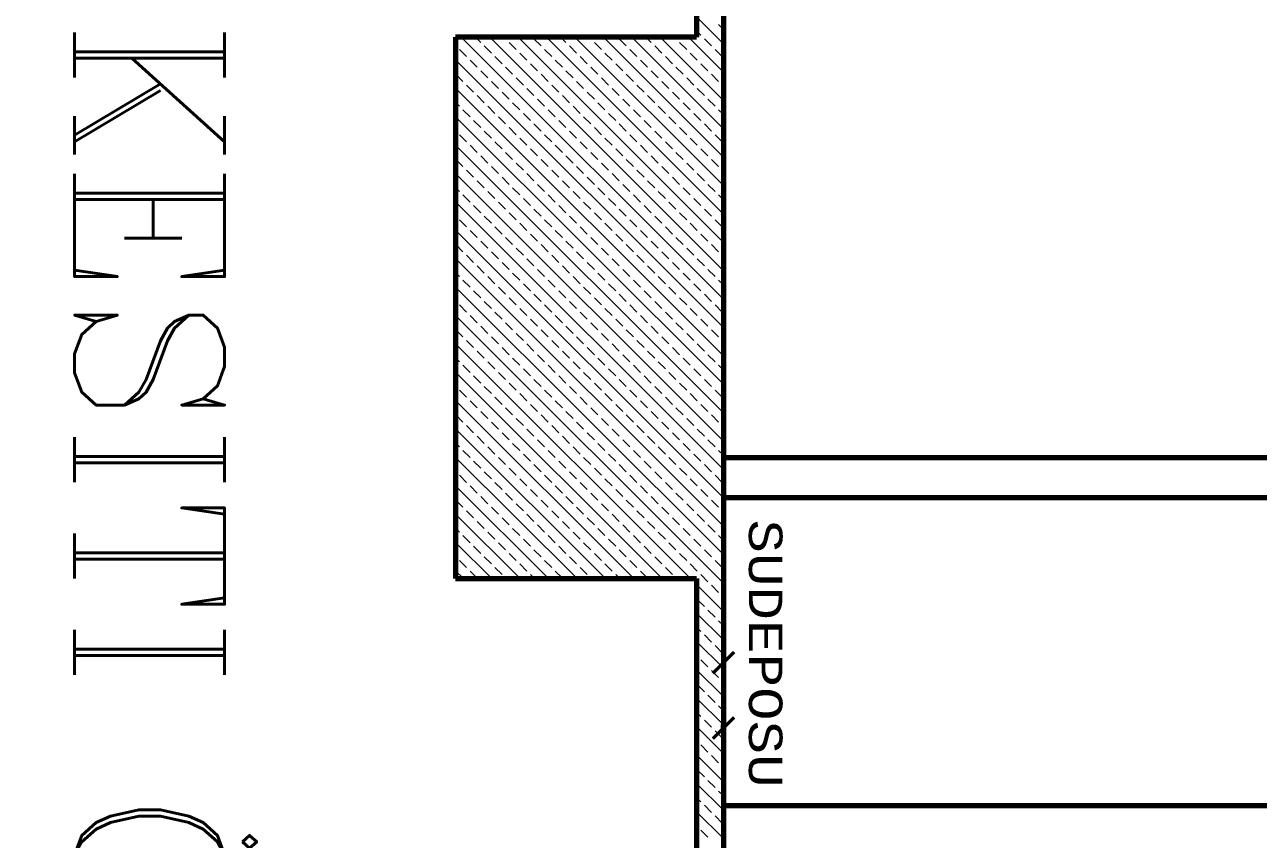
# Model space of a CAD drawing. Header units: millimetres. Extents: x 35860 to 71103, y -11298 to -8385.
# Drawn here: x 67043 to 67158.2, y -10420.8 to -10344.7 of the extents above; entities that cross this region are included whole.
import ezdxf
from ezdxf.enums import TextEntityAlignment as Align

# ---------------------------------------------------------------- set-up
doc = ezdxf.new("R2010")
doc.units = ezdxf.units.MM
doc.header["$MEASUREMENT"] = 0
doc.layers.get('0').update_dxf_attribs({"lineweight": 15})
doc.layers.get('Defpoints').update_dxf_attribs({"lineweight": 20})
doc.layers.add('03_Yazı', color=1, linetype='Continuous', lineweight=30)
doc.layers.add('07', color=3, linetype='Continuous', lineweight=70)
doc.styles.add('C', font='')
doc.styles.add('ROMANC', font='romanc', dxfattribs={"height": 0.11})
doc.styles.get('C').set_extended_font_data('Courier New Tur')

msp = doc.modelspace()

# ---------------------------------------------------------------- linework, layer by layer
for p, q in [((67105.73, -10343.98), (67108.23, -10346.48)), ((67107.78, -10344.7), (67108.23, -10345.16)), ((67083.76, -10345.87), (67108.23, -10370.35)), ((67085.09, -10345.87), (67085.57, -10346.36)), ((67086.41, -10345.87), (67108.23, -10367.69)), ((67087.74, -10345.87), (67087.89, -10346.03)), ((67089.06, -10345.87), (67108.23, -10365.04)), ((67091.71, -10345.87), (67108.23, -10362.39)), ((67093.04, -10345.87), (67093.53, -10346.36)), ((67094.37, -10345.87), (67108.23, -10359.74)), ((67095.69, -10345.87), (67095.85, -10346.03)), ((67097.02, -10345.87), (67108.23, -10357.09)), ((67099.67, -10345.87), (67108.23, -10354.44)), ((67101, -10345.87), (67101.48, -10346.36)), ((67102.32, -10345.87), (67108.23, -10351.79)), ((67103.65, -10345.87), (67103.8, -10346.03)), ((67104.97, -10345.87), (67108.23, -10349.13)), ((67105.73, -10345.31), (67106.12, -10345.7)), ((67083.23, -10346.67), (67083.25, -10346.69)), ((67083.58, -10347.02), (67084.25, -10347.69)), ((67085.9, -10346.69), (67086.57, -10347.36)), ((67088.22, -10346.36), (67088.89, -10347.02)), ((67090.54, -10346.03), (67091.21, -10346.69)), ((67091.54, -10347.02), (67092.2, -10347.69)), ((67093.86, -10346.69), (67094.52, -10347.36)), ((67096.18, -10346.36), (67096.84, -10347.02)), ((67098.5, -10346.03), (67099.16, -10346.69)), ((67099.49, -10347.02), (67100.16, -10347.69)), ((67101.81, -10346.69), (67102.48, -10347.36)), ((67104.13, -10346.36), (67104.8, -10347.02)), ((67106.45, -10346.03), (67107.12, -10346.69)), ((67107.45, -10347.02), (67108.11, -10347.69)), ((67083.23, -10348), (67108.23, -10373)), ((67084.58, -10348.02), (67085.24, -10348.68)), ((67086.9, -10347.69), (67087.56, -10348.35)), ((67089.22, -10347.36), (67089.88, -10348.02)), ((67092.53, -10348.02), (67093.19, -10348.68)), ((67094.85, -10347.69), (67095.51, -10348.35)), ((67097.17, -10347.36), (67097.84, -10348.02)), ((67100.49, -10348.02), (67101.15, -10348.68)), ((67102.81, -10347.69), (67103.47, -10348.35)), ((67105.13, -10347.36), (67105.79, -10348.02)), ((67083.25, -10349.34), (67083.91, -10350.01)), ((67085.57, -10349.01), (67086.23, -10349.68)), ((67087.89, -10348.68), (67088.55, -10349.34)), ((67090.21, -10348.35), (67090.87, -10349.01)), ((67091.21, -10349.34), (67091.87, -10350.01)), ((67093.53, -10349.01), (67094.19, -10349.68)), ((67095.85, -10348.68), (67096.51, -10349.34)), ((67098.17, -10348.35), (67098.83, -10349.01)), ((67099.16, -10349.34), (67099.82, -10350.01)), ((67101.48, -10349.01), (67102.14, -10349.68)), ((67103.8, -10348.68), (67104.46, -10349.34)), ((67106.12, -10348.35), (67106.78, -10349.01)), ((67107.12, -10349.34), (67107.78, -10350.01)), ((67084.25, -10350.34), (67084.91, -10351)), ((67086.57, -10350.01), (67087.23, -10350.67)), ((67088.89, -10349.68), (67089.55, -10350.34)), ((67092.2, -10350.34), (67092.86, -10351)), ((67094.52, -10350.01), (67095.18, -10350.67)), ((67096.84, -10349.68), (67097.5, -10350.34)), ((67100.16, -10350.34), (67100.82, -10351)), ((67102.48, -10350.01), (67103.14, -10350.67)), ((67104.8, -10349.68), (67105.46, -10350.34)), ((67108.11, -10350.34), (67108.23, -10350.46)), ((67083.23, -10350.65), (67108.23, -10375.65)), ((67085.24, -10351.33), (67085.9, -10352)), ((67087.56, -10351), (67088.22, -10351.66)), ((67089.88, -10350.67), (67090.54, -10351.33)), ((67090.87, -10351.66), (67091.54, -10352.33)), ((67093.19, -10351.33), (67093.86, -10352)), ((67095.51, -10351), (67096.18, -10351.66)), ((67097.84, -10350.67), (67098.5, -10351.33)), ((67098.83, -10351.66), (67099.49, -10352.33)), ((67101.15, -10351.33), (67101.81, -10352)), ((67103.47, -10351), (67104.13, -10351.66)), ((67105.79, -10350.67), (67106.45, -10351.33)), ((67106.78, -10351.66), (67107.45, -10352.33)), ((67083.23, -10351.98), (67083.58, -10352.33)), ((67083.91, -10352.66), (67084.58, -10353.32)), ((67086.23, -10352.33), (67086.9, -10352.99)), ((67088.55, -10352), (67089.22, -10352.66)), ((67091.87, -10352.66), (67092.53, -10353.32)), ((67094.19, -10352.33), (67094.85, -10352.99)), ((67096.51, -10352), (67097.17, -10352.66)), ((67099.82, -10352.66), (67100.49, -10353.32)), ((67102.14, -10352.33), (67102.81, -10352.99)), ((67104.46, -10352), (67105.13, -10352.66)), ((67107.78, -10352.66), (67108.23, -10353.11)), ((67083.23, -10353.3), (67108.23, -10378.3)), ((67084.91, -10353.65), (67085.57, -10354.32)), ((67087.23, -10353.32), (67087.89, -10353.98)), ((67089.55, -10352.99), (67090.21, -10353.65)), ((67092.86, -10353.65), (67093.53, -10354.32)), ((67095.18, -10353.32), (67095.85, -10353.98)), ((67097.5, -10352.99), (67098.17, -10353.65)), ((67100.82, -10353.65), (67101.48, -10354.32)), ((67103.14, -10353.32), (67103.8, -10353.98)), ((67105.46, -10352.99), (67106.12, -10353.65)), ((67083.23, -10354.63), (67083.25, -10354.65)), ((67083.58, -10354.98), (67084.25, -10355.64)), ((67085.9, -10354.65), (67086.57, -10355.31)), ((67088.22, -10354.32), (67088.89, -10354.98)), ((67090.54, -10353.98), (67091.21, -10354.65)), ((67091.54, -10354.98), (67092.2, -10355.64)), ((67093.86, -10354.65), (67094.52, -10355.31)), ((67096.18, -10354.32), (67096.84, -10354.98)), ((67098.5, -10353.98), (67099.16, -10354.65)), ((67099.49, -10354.98), (67100.16, -10355.64)), ((67101.81, -10354.65), (67102.48, -10355.31)), ((67104.13, -10354.32), (67104.8, -10354.98)), ((67106.45, -10353.98), (67107.12, -10354.65)), ((67107.45, -10354.98), (67108.11, -10355.64)), ((67083.23, -10355.95), (67108.23, -10380.95)), ((67084.58, -10355.97), (67085.24, -10356.64)), ((67086.9, -10355.64), (67087.56, -10356.3)), ((67089.22, -10355.31), (67089.88, -10355.97)), ((67092.53, -10355.97), (67093.19, -10356.64)), ((67094.85, -10355.64), (67095.51, -10356.3)), ((67097.17, -10355.31), (67097.84, -10355.97)), ((67100.49, -10355.97), (67101.15, -10356.64)), ((67102.81, -10355.64), (67103.47, -10356.3)), ((67105.13, -10355.31), (67105.79, -10355.97)), ((67083.25, -10357.3), (67083.91, -10357.96)), ((67085.57, -10356.97), (67086.23, -10357.63)), ((67087.89, -10356.64), (67088.55, -10357.3)), ((67090.21, -10356.3), (67090.87, -10356.97)), ((67091.21, -10357.3), (67091.87, -10357.96)), ((67093.53, -10356.97), (67094.19, -10357.63)), ((67095.85, -10356.64), (67096.51, -10357.3)), ((67098.17, -10356.3), (67098.83, -10356.97)), ((67099.16, -10357.3), (67099.82, -10357.96)), ((67101.48, -10356.97), (67102.14, -10357.63)), ((67103.8, -10356.64), (67104.46, -10357.3)), ((67106.12, -10356.3), (67106.78, -10356.97)), ((67107.12, -10357.3), (67107.78, -10357.96)), ((67084.25, -10358.29), (67084.91, -10358.96)), ((67086.57, -10357.96), (67087.23, -10358.62)), ((67088.89, -10357.63), (67089.55, -10358.29)), ((67092.2, -10358.29), (67092.86, -10358.96)), ((67094.52, -10357.96), (67095.18, -10358.62)), ((67096.84, -10357.63), (67097.5, -10358.29)), ((67100.16, -10358.29), (67100.82, -10358.96)), ((67102.48, -10357.96), (67103.14, -10358.62)), ((67104.8, -10357.63), (67105.46, -10358.29)), ((67108.11, -10358.29), (67108.23, -10358.41)), ((67083.23, -10358.6), (67108.23, -10383.6)), ((67085.24, -10359.29), (67085.9, -10359.95)), ((67087.56, -10358.96), (67088.22, -10359.62)), ((67089.88, -10358.62), (67090.54, -10359.29)), ((67090.87, -10359.62), (67091.54, -10360.28)), ((67093.19, -10359.29), (67093.86, -10359.95)), ((67095.51, -10358.96), (67096.18, -10359.62)), ((67097.84, -10358.62), (67098.5, -10359.29)), ((67098.83, -10359.62), (67099.49, -10360.28)), ((67101.15, -10359.29), (67101.81, -10359.95)), ((67103.47, -10358.96), (67104.13, -10359.62)), ((67105.79, -10358.62), (67106.45, -10359.29)), ((67106.78, -10359.62), (67107.45, -10360.28)), ((67083.23, -10359.93), (67083.58, -10360.28)), ((67083.91, -10360.61), (67084.58, -10361.28)), ((67086.23, -10360.28), (67086.9, -10360.94)), ((67088.55, -10359.95), (67089.22, -10360.61)), ((67091.87, -10360.61), (67092.53, -10361.28)), ((67094.19, -10360.28), (67094.85, -10360.94)), ((67096.51, -10359.95), (67097.17, -10360.61)), ((67099.82, -10360.61), (67100.49, -10361.28)), ((67102.14, -10360.28), (67102.81, -10360.94)), ((67104.46, -10359.95), (67105.13, -10360.61)), ((67107.78, -10360.61), (67108.23, -10361.07)), ((67083.23, -10361.26), (67108.23, -10386.26)), ((67084.91, -10361.61), (67085.57, -10362.27)), ((67087.23, -10361.28), (67087.89, -10361.94)), ((67089.55, -10360.94), (67090.21, -10361.61)), ((67090.54, -10361.94), (67091.21, -10362.6)), ((67092.86, -10361.61), (67093.53, -10362.27)), ((67095.18, -10361.28), (67095.85, -10361.94)), ((67097.5, -10360.94), (67098.17, -10361.61)), ((67098.5, -10361.94), (67099.16, -10362.6)), ((67100.82, -10361.61), (67101.48, -10362.27)), ((67103.14, -10361.28), (67103.8, -10361.94)), ((67105.46, -10360.94), (67106.12, -10361.61)), ((67106.45, -10361.94), (67107.12, -10362.6)), ((67083.23, -10362.58), (67083.25, -10362.6)), ((67083.58, -10362.93), (67084.25, -10363.6)), ((67085.9, -10362.6), (67086.57, -10363.26)), ((67088.22, -10362.27), (67088.89, -10362.93)), ((67091.54, -10362.93), (67092.2, -10363.6)), ((67093.86, -10362.6), (67094.52, -10363.26)), ((67096.18, -10362.27), (67096.84, -10362.93)), ((67099.49, -10362.93), (67100.16, -10363.6)), ((67101.81, -10362.6), (67102.48, -10363.26)), ((67104.13, -10362.27), (67104.8, -10362.93)), ((67107.45, -10362.93), (67108.11, -10363.6)), ((67083.23, -10363.91), (67108.23, -10388.91)), ((67084.58, -10363.93), (67085.24, -10364.59)), ((67086.9, -10363.6), (67087.56, -10364.26)), ((67089.22, -10363.26), (67089.88, -10363.93)), ((67090.21, -10364.26), (67090.87, -10364.92)), ((67092.53, -10363.93), (67093.19, -10364.59)), ((67094.85, -10363.6), (67095.51, -10364.26)), ((67097.17, -10363.26), (67097.84, -10363.93)), ((67098.17, -10364.26), (67098.83, -10364.92)), ((67100.49, -10363.93), (67101.15, -10364.59)), ((67102.81, -10363.6), (67103.47, -10364.26)), ((67105.13, -10363.26), (67105.79, -10363.93)), ((67106.12, -10364.26), (67106.78, -10364.92)), ((67083.25, -10365.25), (67083.91, -10365.92)), ((67085.57, -10364.92), (67086.23, -10365.59)), ((67087.89, -10364.59), (67088.55, -10365.25)), ((67091.21, -10365.25), (67091.87, -10365.92)), ((67093.53, -10364.92), (67094.19, -10365.59)), ((67095.85, -10364.59), (67096.51, -10365.25)), ((67099.16, -10365.25), (67099.82, -10365.92)), ((67101.48, -10364.92), (67102.14, -10365.59)), ((67103.8, -10364.59), (67104.46, -10365.25)), ((67107.12, -10365.25), (67107.78, -10365.92)), ((67083.23, -10366.56), (67108.23, -10391.56)), ((67084.25, -10366.25), (67084.91, -10366.91)), ((67086.57, -10365.92), (67087.23, -10366.58)), ((67088.89, -10365.59), (67089.55, -10366.25)), ((67089.88, -10366.58), (67090.54, -10367.24)), ((67092.2, -10366.25), (67092.86, -10366.91)), ((67094.52, -10365.92), (67095.18, -10366.58)), ((67096.84, -10365.59), (67097.5, -10366.25)), ((67097.84, -10366.58), (67098.5, -10367.24)), ((67100.16, -10366.25), (67100.82, -10366.91)), ((67102.48, -10365.92), (67103.14, -10366.58)), ((67104.8, -10365.59), (67105.46, -10366.25)), ((67105.79, -10366.58), (67106.45, -10367.24)), ((67108.11, -10366.25), (67108.23, -10366.37)), ((67085.24, -10367.24), (67085.9, -10367.91)), ((67087.56, -10366.91), (67088.22, -10367.57)), ((67090.87, -10367.57), (67091.54, -10368.24)), ((67093.19, -10367.24), (67093.86, -10367.91)), ((67095.51, -10366.91), (67096.18, -10367.57)), ((67098.83, -10367.57), (67099.49, -10368.24)), ((67101.15, -10367.24), (67101.81, -10367.91)), ((67103.47, -10366.91), (67104.13, -10367.57)), ((67106.78, -10367.57), (67107.45, -10368.24)), ((67083.23, -10367.89), (67083.58, -10368.24)), ((67083.91, -10368.57), (67084.58, -10369.23)), ((67086.23, -10368.24), (67086.9, -10368.9)), ((67088.55, -10367.91), (67089.22, -10368.57)), ((67089.55, -10368.9), (67090.21, -10369.56)), ((67091.87, -10368.57), (67092.53, -10369.23)), ((67094.19, -10368.24), (67094.85, -10368.9)), ((67096.51, -10367.91), (67097.17, -10368.57)), ((67097.5, -10368.9), (67098.17, -10369.56)), ((67099.82, -10368.57), (67100.49, -10369.23)), ((67102.14, -10368.24), (67102.81, -10368.9)), ((67104.46, -10367.91), (67105.13, -10368.57)), ((67105.46, -10368.9), (67106.12, -10369.56)), ((67107.78, -10368.57), (67108.23, -10369.02)), ((67083.23, -10369.21), (67108.23, -10394.21)), ((67084.91, -10369.56), (67085.57, -10370.23)), ((67087.23, -10369.23), (67087.89, -10369.89)), ((67090.54, -10369.89), (67091.21, -10370.56)), ((67092.86, -10369.56), (67093.53, -10370.23)), ((67095.18, -10369.23), (67095.85, -10369.89)), ((67098.5, -10369.89), (67099.16, -10370.56)), ((67100.82, -10369.56), (67101.48, -10370.23)), ((67103.14, -10369.23), (67103.8, -10369.89)), ((67106.45, -10369.89), (67107.12, -10370.56)), ((67083.23, -10370.54), (67083.25, -10370.56)), ((67083.58, -10370.89), (67084.25, -10371.55)), ((67085.9, -10370.56), (67086.57, -10371.22)), ((67088.22, -10370.23), (67088.89, -10370.89)), ((67089.22, -10371.22), (67089.88, -10371.88)), ((67091.54, -10370.89), (67092.2, -10371.55)), ((67093.86, -10370.56), (67094.52, -10371.22)), ((67096.18, -10370.23), (67096.84, -10370.89)), ((67097.17, -10371.22), (67097.84, -10371.88)), ((67099.49, -10370.89), (67100.16, -10371.55)), ((67101.81, -10370.56), (67102.48, -10371.22)), ((67104.13, -10370.23), (67104.8, -10370.89)), ((67105.13, -10371.22), (67105.79, -10371.88)), ((67107.45, -10370.89), (67108.11, -10371.55)), ((67083.23, -10371.86), (67108.23, -10396.86)), ((67084.58, -10371.88), (67085.24, -10372.55)), ((67086.9, -10371.55), (67087.56, -10372.21)), ((67090.21, -10372.21), (67090.87, -10372.88)), ((67092.53, -10371.88), (67093.19, -10372.55)), ((67094.85, -10371.55), (67095.51, -10372.21)), ((67098.17, -10372.21), (67098.83, -10372.88)), ((67100.49, -10371.88), (67101.15, -10372.55)), ((67102.81, -10371.55), (67103.47, -10372.21)), ((67106.12, -10372.21), (67106.78, -10372.88)), ((67083.25, -10373.21), (67083.91, -10373.87)), ((67085.57, -10372.88), (67086.23, -10373.54)), ((67087.89, -10372.55), (67088.55, -10373.21)), ((67088.89, -10373.54), (67089.55, -10374.2)), ((67091.21, -10373.21), (67091.87, -10373.87)), ((67093.53, -10372.88), (67094.19, -10373.54)), ((67095.85, -10372.55), (67096.51, -10373.21)), ((67096.84, -10373.54), (67097.5, -10374.2)), ((67099.16, -10373.21), (67099.82, -10373.87)), ((67101.48, -10372.88), (67102.14, -10373.54)), ((67103.8, -10372.55), (67104.46, -10373.21)), ((67104.8, -10373.54), (67105.46, -10374.2)), ((67107.12, -10373.21), (67107.78, -10373.87)), ((67083.23, -10374.51), (67105.16, -10396.45)), ((67084.25, -10374.2), (67084.91, -10374.87)), ((67086.57, -10373.87), (67087.23, -10374.53)), ((67089.88, -10374.53), (67090.54, -10375.2)), ((67092.2, -10374.2), (67092.86, -10374.87)), ((67094.52, -10373.87), (67095.18, -10374.53)), ((67097.84, -10374.53), (67098.5, -10375.2)), ((67100.16, -10374.2), (67100.82, -10374.87)), ((67102.48, -10373.87), (67103.14, -10374.53)), ((67105.79, -10374.53), (67106.45, -10375.2)), ((67108.11, -10374.2), (67108.23, -10374.32)), ((67083.23, -10375.84), (67083.58, -10376.19)), ((67085.24, -10375.2), (67085.9, -10375.86)), ((67087.56, -10374.87), (67088.22, -10375.53)), ((67088.55, -10375.86), (67089.22, -10376.52)), ((67090.87, -10375.53), (67091.54, -10376.19)), ((67093.19, -10375.2), (67093.86, -10375.86)), ((67095.51, -10374.87), (67096.18, -10375.53)), ((67096.51, -10375.86), (67097.17, -10376.52)), ((67098.83, -10375.53), (67099.49, -10376.19)), ((67101.15, -10375.2), (67101.81, -10375.86)), ((67103.47, -10374.87), (67104.13, -10375.53)), ((67104.46, -10375.86), (67105.13, -10376.52)), ((67106.78, -10375.53), (67107.45, -10376.19)), ((67083.91, -10376.52), (67084.58, -10377.19)), ((67086.23, -10376.19), (67086.9, -10376.85)), ((67089.55, -10376.85), (67090.21, -10377.52)), ((67091.87, -10376.52), (67092.53, -10377.19)), ((67094.19, -10376.19), (67094.85, -10376.85)), ((67097.5, -10376.85), (67098.17, -10377.52)), ((67099.82, -10376.52), (67100.49, -10377.19)), ((67102.14, -10376.19), (67102.81, -10376.85)), ((67105.46, -10376.85), (67106.12, -10377.52)), ((67107.78, -10376.52), (67108.23, -10376.98)), ((67083.23, -10377.17), (67102.51, -10396.45)), ((67084.91, -10377.52), (67085.57, -10378.18)), ((67087.23, -10377.19), (67087.89, -10377.85)), ((67090.54, -10377.85), (67091.21, -10378.51)), ((67092.86, -10377.52), (67093.53, -10378.18)), ((67095.18, -10377.19), (67095.85, -10377.85)), ((67098.5, -10377.85), (67099.16, -10378.51)), ((67100.82, -10377.52), (67101.48, -10378.18)), ((67103.14, -10377.19), (67103.8, -10377.85)), ((67106.45, -10377.85), (67107.12, -10378.51)), ((67083.23, -10378.49), (67083.25, -10378.51)), ((67083.58, -10378.84), (67084.25, -10379.51)), ((67085.9, -10378.51), (67086.57, -10379.17)), ((67088.22, -10378.18), (67088.89, -10378.84)), ((67089.22, -10379.17), (67089.88, -10379.84)), ((67091.54, -10378.84), (67092.2, -10379.51)), ((67093.86, -10378.51), (67094.52, -10379.17)), ((67096.18, -10378.18), (67096.84, -10378.84)), ((67097.17, -10379.17), (67097.84, -10379.84)), ((67099.49, -10378.84), (67100.16, -10379.51)), ((67101.81, -10378.51), (67102.48, -10379.17)), ((67104.13, -10378.18), (67104.8, -10378.84)), ((67105.13, -10379.17), (67105.79, -10379.84)), ((67107.45, -10378.84), (67108.11, -10379.51)), ((67083.23, -10379.82), (67099.86, -10396.45)), ((67084.58, -10379.84), (67085.24, -10380.5)), ((67086.9, -10379.51), (67087.56, -10380.17)), ((67090.21, -10380.17), (67090.87, -10380.83)), ((67092.53, -10379.84), (67093.19, -10380.5)), ((67094.85, -10379.51), (67095.51, -10380.17)), ((67098.17, -10380.17), (67098.83, -10380.83)), ((67100.49, -10379.84), (67101.15, -10380.5)), ((67102.81, -10379.51), (67103.47, -10380.17)), ((67106.12, -10380.17), (67106.78, -10380.83)), ((67083.25, -10381.16), (67083.91, -10381.83)), ((67085.57, -10380.83), (67086.23, -10381.5)), ((67087.89, -10380.5), (67088.55, -10381.16)), ((67088.89, -10381.5), (67089.55, -10382.16)), ((67091.21, -10381.16), (67091.87, -10381.83)), ((67093.53, -10380.83), (67094.19, -10381.5)), ((67095.85, -10380.5), (67096.51, -10381.16)), ((67096.84, -10381.5), (67097.5, -10382.16)), ((67099.16, -10381.16), (67099.82, -10381.83)), ((67101.48, -10380.83), (67102.14, -10381.5)), ((67103.8, -10380.5), (67104.46, -10381.16)), ((67104.8, -10381.5), (67105.46, -10382.16)), ((67107.12, -10381.16), (67107.78, -10381.83)), ((67083.23, -10382.47), (67097.21, -10396.45)), ((67084.25, -10382.16), (67084.91, -10382.82)), ((67086.57, -10381.83), (67087.23, -10382.49)), ((67089.88, -10382.49), (67090.54, -10383.15)), ((67092.2, -10382.16), (67092.86, -10382.82)), ((67094.52, -10381.83), (67095.18, -10382.49)), ((67097.84, -10382.49), (67098.5, -10383.15)), ((67100.16, -10382.16), (67100.82, -10382.82)), ((67102.48, -10381.83), (67103.14, -10382.49)), ((67105.79, -10382.49), (67106.45, -10383.15)), ((67108.11, -10382.16), (67108.23, -10382.28)), ((67083.23, -10383.8), (67083.58, -10384.15)), ((67085.24, -10383.15), (67085.9, -10383.82)), ((67087.56, -10382.82), (67088.22, -10383.48)), ((67088.55, -10383.82), (67089.22, -10384.48)), ((67090.87, -10383.48), (67091.54, -10384.15)), ((67093.19, -10383.15), (67093.86, -10383.82)), ((67095.51, -10382.82), (67096.18, -10383.48)), ((67096.51, -10383.82), (67097.17, -10384.48)), ((67098.83, -10383.48), (67099.49, -10384.15)), ((67101.15, -10383.15), (67101.81, -10383.82)), ((67103.47, -10382.82), (67104.13, -10383.48)), ((67104.46, -10383.82), (67105.13, -10384.48)), ((67106.78, -10383.48), (67107.45, -10384.15)), ((67083.91, -10384.48), (67084.58, -10385.14)), ((67086.23, -10384.15), (67086.9, -10384.81)), ((67089.55, -10384.81), (67090.21, -10385.47)), ((67091.87, -10384.48), (67092.53, -10385.14)), ((67094.19, -10384.15), (67094.85, -10384.81)), ((67097.5, -10384.81), (67098.17, -10385.47)), ((67099.82, -10384.48), (67100.49, -10385.14)), ((67102.14, -10384.15), (67102.81, -10384.81)), ((67105.46, -10384.81), (67106.12, -10385.47)), ((67107.78, -10384.48), (67108.23, -10384.93)), ((67083.23, -10385.12), (67094.56, -10396.45)), ((67084.91, -10385.47), (67085.57, -10386.14)), ((67087.23, -10385.14), (67087.89, -10385.8)), ((67088.22, -10386.14), (67088.89, -10386.8)), ((67090.54, -10385.8), (67091.21, -10386.47)), ((67092.86, -10385.47), (67093.53, -10386.14)), ((67095.18, -10385.14), (67095.85, -10385.8)), ((67096.18, -10386.14), (67096.84, -10386.8)), ((67098.5, -10385.8), (67099.16, -10386.47)), ((67100.82, -10385.47), (67101.48, -10386.14)), ((67103.14, -10385.14), (67103.8, -10385.8)), ((67104.13, -10386.14), (67104.8, -10386.8)), ((67106.45, -10385.8), (67107.12, -10386.47)), ((67083.23, -10386.45), (67083.25, -10386.47)), ((67083.58, -10386.8), (67084.25, -10387.46)), ((67085.9, -10386.47), (67086.57, -10387.13)), ((67089.22, -10387.13), (67089.88, -10387.79)), ((67091.54, -10386.8), (67092.2, -10387.46)), ((67093.86, -10386.47), (67094.52, -10387.13)), ((67097.17, -10387.13), (67097.84, -10387.79)), ((67099.49, -10386.8), (67100.16, -10387.46)), ((67101.81, -10386.47), (67102.48, -10387.13)), ((67105.13, -10387.13), (67105.79, -10387.79)), ((67107.45, -10386.8), (67108.11, -10387.46)), ((67083.23, -10387.77), (67091.91, -10396.45)), ((67084.58, -10387.79), (67085.24, -10388.46)), ((67086.9, -10387.46), (67087.56, -10388.12)), ((67087.89, -10388.46), (67088.55, -10389.12)), ((67090.21, -10388.12), (67090.87, -10388.79)), ((67092.53, -10387.79), (67093.19, -10388.46)), ((67094.85, -10387.46), (67095.51, -10388.12)), ((67095.85, -10388.46), (67096.51, -10389.12)), ((67098.17, -10388.12), (67098.83, -10388.79)), ((67100.49, -10387.79), (67101.15, -10388.46)), ((67102.81, -10387.46), (67103.47, -10388.12)), ((67103.8, -10388.46), (67104.46, -10389.12)), ((67106.12, -10388.12), (67106.78, -10388.79)), ((67083.25, -10389.12), (67083.91, -10389.78)), ((67085.57, -10388.79), (67086.23, -10389.45)), ((67088.89, -10389.45), (67089.55, -10390.11)), ((67091.21, -10389.12), (67091.87, -10389.78)), ((67093.53, -10388.79), (67094.19, -10389.45)), ((67096.84, -10389.45), (67097.5, -10390.11)), ((67099.16, -10389.12), (67099.82, -10389.78)), ((67101.48, -10388.79), (67102.14, -10389.45)), ((67104.8, -10389.45), (67105.46, -10390.11)), ((67107.12, -10389.12), (67107.78, -10389.78)), ((67083.23, -10390.42), (67089.25, -10396.45)), ((67084.25, -10390.11), (67084.91, -10390.78)), ((67086.57, -10389.78), (67087.23, -10390.44)), ((67087.56, -10390.78), (67088.22, -10391.44)), ((67089.88, -10390.44), (67090.54, -10391.11)), ((67092.2, -10390.11), (67092.86, -10390.78)), ((67094.52, -10389.78), (67095.18, -10390.44)), ((67095.51, -10390.78), (67096.18, -10391.44)), ((67097.84, -10390.44), (67098.5, -10391.11)), ((67100.16, -10390.11), (67100.82, -10390.78)), ((67102.48, -10389.78), (67103.14, -10390.44)), ((67103.47, -10390.78), (67104.13, -10391.44)), ((67105.79, -10390.44), (67106.45, -10391.11)), ((67108.11, -10390.11), (67108.23, -10390.23)), ((67083.23, -10391.75), (67083.58, -10392.1)), ((67085.24, -10391.11), (67085.9, -10391.77)), ((67088.55, -10391.77), (67089.22, -10392.43)), ((67090.87, -10391.44), (67091.54, -10392.1)), ((67093.19, -10391.11), (67093.86, -10391.77)), ((67096.51, -10391.77), (67097.17, -10392.43)), ((67098.83, -10391.44), (67099.49, -10392.1)), ((67101.15, -10391.11), (67101.81, -10391.77)), ((67104.46, -10391.77), (67105.13, -10392.43)), ((67106.78, -10391.44), (67107.45, -10392.1)), ((67083.23, -10393.08), (67086.6, -10396.45)), ((67083.91, -10392.43), (67084.58, -10393.1)), ((67086.23, -10392.1), (67086.9, -10392.76)), ((67087.23, -10393.1), (67087.89, -10393.76)), ((67089.55, -10392.76), (67090.21, -10393.43)), ((67091.87, -10392.43), (67092.53, -10393.1)), ((67094.19, -10392.1), (67094.85, -10392.76)), ((67095.18, -10393.1), (67095.85, -10393.76)), ((67097.5, -10392.76), (67098.17, -10393.43)), ((67099.82, -10392.43), (67100.49, -10393.1)), ((67102.14, -10392.1), (67102.81, -10392.76)), ((67103.14, -10393.1), (67103.8, -10393.76)), ((67105.46, -10392.76), (67106.12, -10393.43)), ((67107.78, -10392.43), (67108.23, -10392.89)), ((67084.91, -10393.43), (67085.57, -10394.09)), ((67088.22, -10394.09), (67088.89, -10394.75)), ((67090.54, -10393.76), (67091.21, -10394.42)), ((67092.86, -10393.43), (67093.53, -10394.09)), ((67096.18, -10394.09), (67096.84, -10394.75)), ((67098.5, -10393.76), (67099.16, -10394.42)), ((67100.82, -10393.43), (67101.48, -10394.09)), ((67104.13, -10394.09), (67104.8, -10394.75)), ((67106.45, -10393.76), (67107.12, -10394.42)), ((67083.23, -10394.4), (67083.25, -10394.42)), ((67083.58, -10394.75), (67084.25, -10395.42)), ((67085.9, -10394.42), (67086.57, -10395.08)), ((67086.9, -10395.42), (67087.56, -10396.08)), ((67089.22, -10395.08), (67089.88, -10395.75)), ((67091.54, -10394.75), (67092.2, -10395.42)), ((67093.86, -10394.42), (67094.52, -10395.08)), ((67094.85, -10395.42), (67095.51, -10396.08)), ((67097.17, -10395.08), (67097.84, -10395.75)), ((67099.49, -10394.75), (67100.16, -10395.42)), ((67101.81, -10394.42), (67102.48, -10395.08)), ((67102.81, -10395.42), (67103.47, -10396.08)), ((67105.13, -10395.08), (67105.79, -10395.75)), ((67107.45, -10394.75), (67108.11, -10395.42)), ((67083.23, -10395.73), (67083.95, -10396.45)), ((67084.58, -10395.75), (67085.24, -10396.41)), ((67087.89, -10396.41), (67087.93, -10396.45)), ((67090.21, -10396.08), (67090.58, -10396.45)), ((67092.53, -10395.75), (67093.19, -10396.41)), ((67095.85, -10396.41), (67095.88, -10396.45)), ((67098.17, -10396.08), (67098.54, -10396.45)), ((67100.49, -10395.75), (67101.15, -10396.41)), ((67103.8, -10396.41), (67103.84, -10396.45)), ((67106.12, -10396.08), (67106.78, -10396.74)), ((67105.73, -10397.01), (67108.23, -10399.51)), ((67107.12, -10397.07), (67107.78, -10397.74)), ((67105.79, -10398.4), (67106.45, -10399.06)), ((67108.11, -10398.07), (67108.23, -10398.19)), ((67105.73, -10399.67), (67108.23, -10402.17)), ((67106.78, -10399.39), (67107.45, -10400.06)), ((67105.73, -10400.99), (67106.12, -10401.38)), ((67107.78, -10400.39), (67108.23, -10400.84)), ((67105.73, -10402.32), (67108.23, -10404.82)), ((67106.45, -10401.71), (67107.12, -10402.38)), ((67107.45, -10402.71), (67108.11, -10403.37)), ((67105.73, -10403.64), (67105.79, -10403.7)), ((67106.12, -10404.03), (67106.78, -10404.7)), ((67105.73, -10404.97), (67108.23, -10407.47)), ((67107.12, -10405.03), (67107.78, -10405.69)), ((67105.79, -10406.35), (67106.45, -10407.02)), ((67108.11, -10406.02), (67108.23, -10406.14)), ((67105.73, -10407.62), (67108.23, -10410.12)), ((67106.78, -10407.35), (67107.45, -10408.01)), ((67105.73, -10408.95), (67106.12, -10409.34)), ((67107.78, -10408.34), (67108.23, -10408.8)), ((67105.73, -10410.27), (67108.23, -10412.77)), ((67106.45, -10409.67), (67107.12, -10410.33)), ((67107.45, -10410.66), (67108.11, -10411.33)), ((67105.73, -10411.6), (67105.79, -10411.66)), ((67106.12, -10411.99), (67106.78, -10412.65)), ((67105.73, -10412.92), (67108.23, -10415.42)), ((67107.12, -10412.98), (67107.78, -10413.65)), ((67105.79, -10414.31), (67106.45, -10414.97)), ((67108.11, -10413.98), (67108.23, -10414.1)), ((67105.73, -10415.58), (67108.23, -10418.08)), ((67106.78, -10415.3), (67107.45, -10415.97)), ((67105.73, -10416.9), (67106.12, -10417.29)), ((67107.78, -10416.3), (67108.23, -10416.75)), ((67105.73, -10418.23), (67108.23, -10420.73)), ((67106.45, -10417.62), (67107.12, -10418.29)), ((67105.73, -10419.55), (67105.79, -10419.61)), ((67107.45, -10418.62), (67108.11, -10419.28)), ((67106.12, -10419.94), (67106.78, -10420.61))]:
    msp.add_line(p, q)
at = {"linetype": 'ByBlock', "const_width": 0.3}
for points in [[(67109.23, -10403.3), (67107.23, -10405.3)], [(67109.23, -10409.4), (67107.23, -10411.4)]]:
    msp.add_lwpolyline(points, dxfattribs=at)
at = {"layer": '07'}
for p, q in [((67108.23, -10263.91), (67108.23, -10588.56)), ((67105.73, -10288.91), (67105.73, -10345.87)), ((67105.73, -10345.87), (67083.23, -10345.87)), ((67083.23, -10345.87), (67083.23, -10370.87)), ((67083.23, -10370.87), (67083.23, -10396.45)), ((67160.73, -10385.16), (67108.23, -10385.16)), ((67160.73, -10388.91), (67108.23, -10388.91)), ((67083.23, -10396.45), (67105.73, -10396.45)), ((67105.73, -10396.45), (67105.73, -10441.9)), ((67108.23, -10410.88), (67108.23, -10410.09)), ((67160.73, -10417.66), (67108.23, -10417.66))]:
    msp.add_line(p, q, dxfattribs=at)
at = {"layer": 'Defpoints'}
for p in [(67108.23, -10404.3), (67108.23, -10410.4), (67108.23, -10411.04)]:
    msp.add_point(p, dxfattribs=at)

# ---------------------------------------------------------------- texts
at = {"layer": '03_Yazı', "style": 'ROMANC'}
msp.add_text('B-B KESITI Ö:1/200', height=14, rotation=270, dxfattribs=at).set_placement((67047.66, -10292.64))
at = {"layer": '03_Yazı', "style": 'C'}
msp.add_attdef('SUDEPOSU', text='A:10.00m2', height=3.125, rotation=270, dxfattribs=at).set_placement((67112.17, -10403.45), align=Align.MIDDLE_CENTER)

doc.saveas('drawing.dxf')
